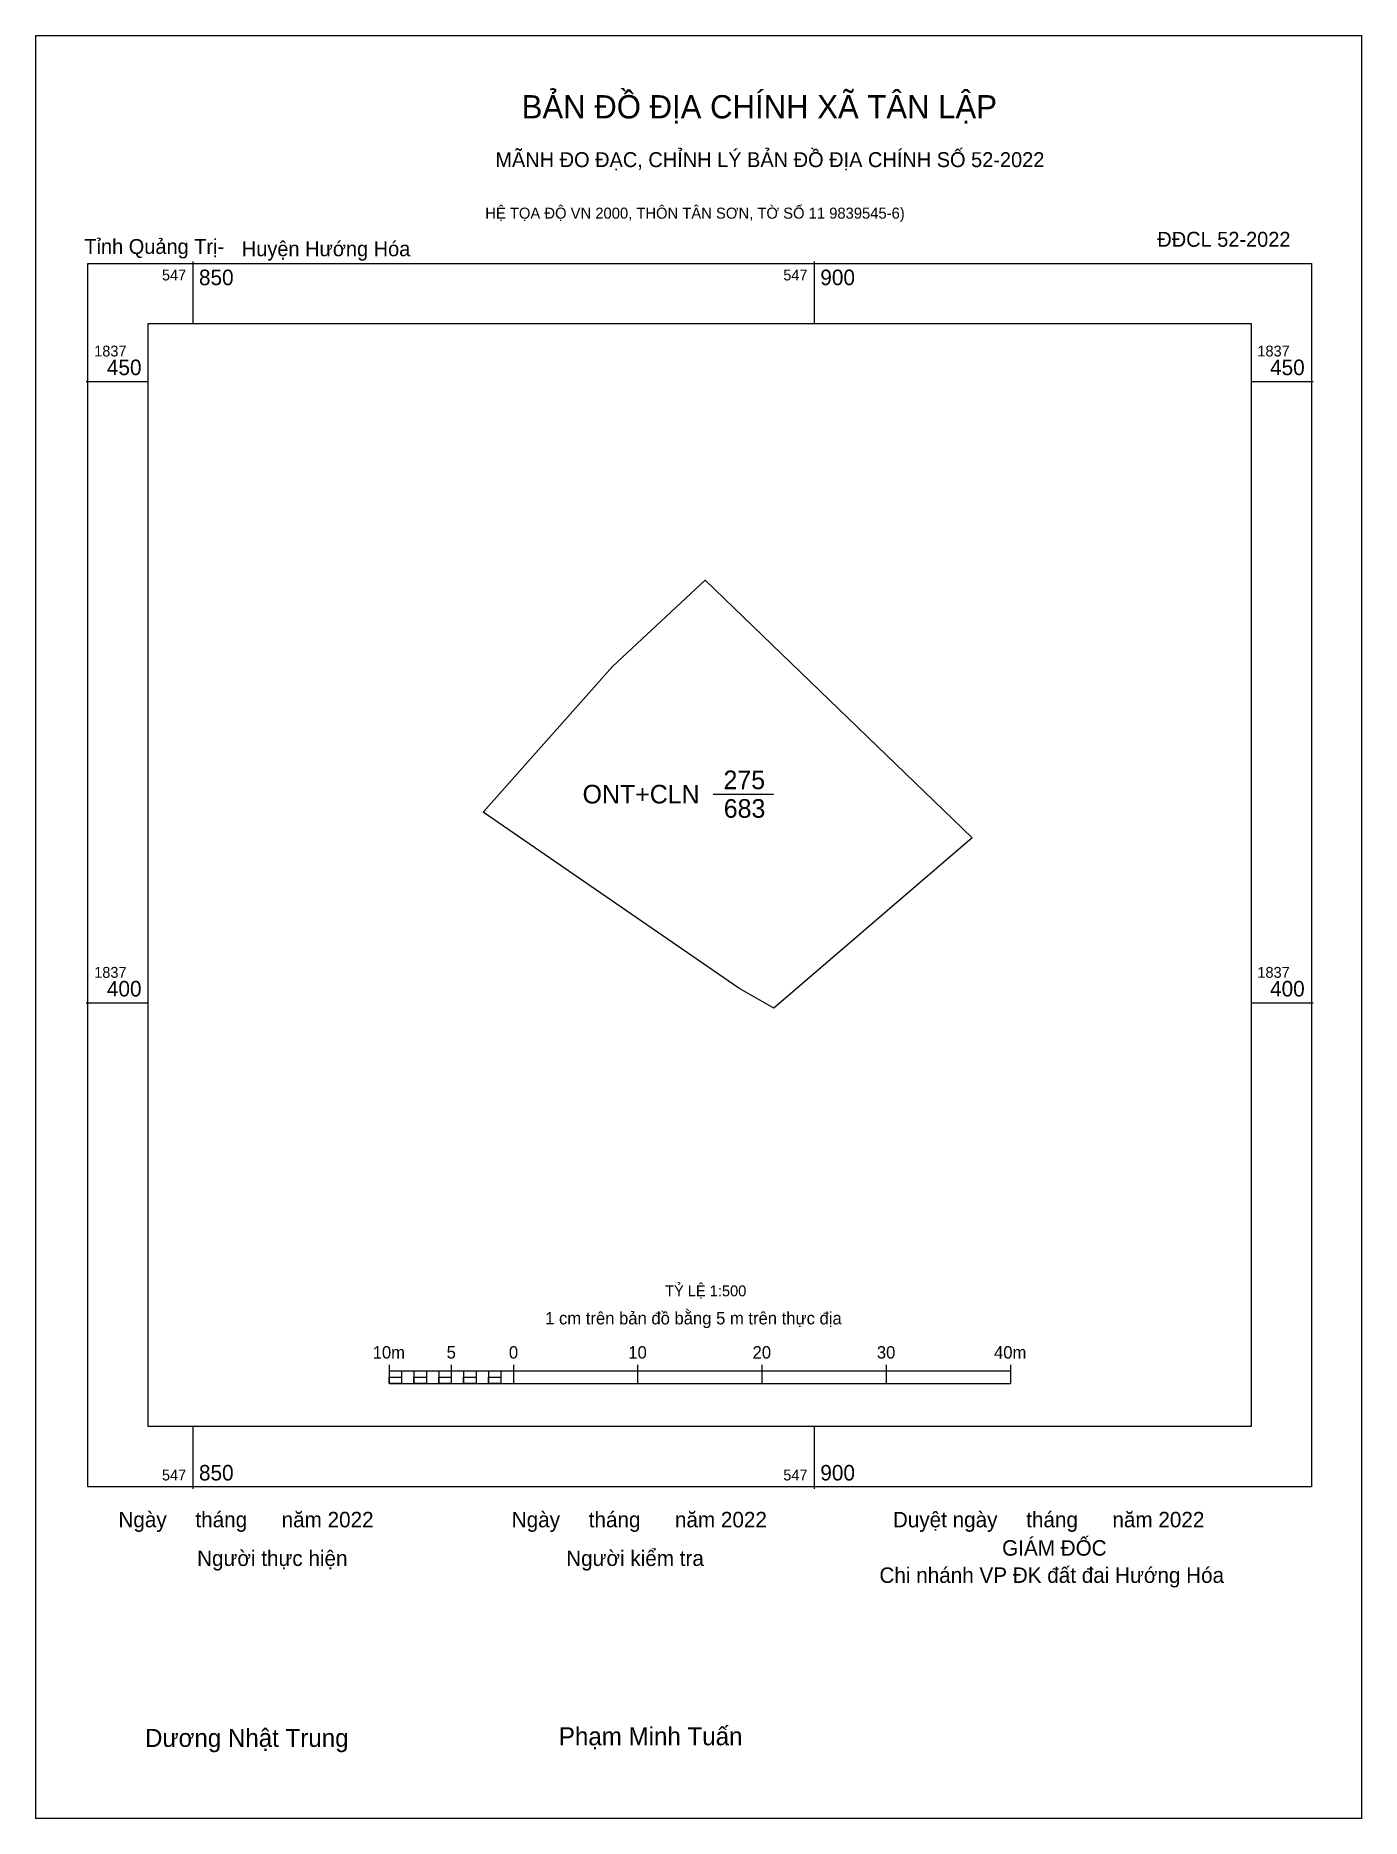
# Model space of a CAD drawing. Extents: x 547837 to 547944, y 1837334 to 1837478.
import ezdxf

# ---------------------------------------------------------------- set-up
doc = ezdxf.new("R2010")
doc.units = 0
for name, color, linetype in [('Level 10', 7, 'Continuous'), ('Level 13', 7, 'Continuous'), ('Level 15', 7, 'Continuous'), ('Level 27', 7, 'Continuous'), ('Level 29', 7, 'Continuous'), ('Level 6', 7, 'Continuous'), ('Level 62', 7, 'Continuous'), ('Level 63', 7, 'Continuous'), ('Level 9', 7, 'Continuous')]:
    doc.layers.add(name, color=color, linetype=linetype)

msp = doc.modelspace()

# ---------------------------------------------------------------- linework, layer by layer
at = {"layer": 'Level 10'}
msp.add_lwpolyline([(547883.77, 1837427.05), (547889.28, 1837432.17), (547891.24, 1837434), (547912.71, 1837413.27), (547896.75, 1837399.55), (547893.95, 1837401.16), (547873.38, 1837415.32)], close=True, dxfattribs=at)
at = {"layer": 'Level 15'}
msp.add_lwpolyline([(547837.36, 1837477.82), (547944.04, 1837477.82), (547944.04, 1837334.36), (547837.36, 1837334.36)], close=True, dxfattribs=at)
at = {"layer": 'Level 27'}
for p, q in [((547891.24, 1837434), (547891.24, 1837434)), ((547873.38, 1837415.32), (547873.38, 1837415.32)), ((547912.71, 1837413.27), (547912.71, 1837413.27))]:
    msp.add_line(p, q, dxfattribs=at)
at = {"layer": 'Level 29'}
msp.add_line((547891.87, 1837416.78), (547896.73, 1837416.78), dxfattribs=at)
at = {"layer": 'Level 62'}
msp.add_lwpolyline([(547846.42, 1837454.65), (547935.17, 1837454.65), (547935.17, 1837365.89), (547846.42, 1837365.89)], close=True, dxfattribs=at)
at = {"layer": 'Level 63'}
for p, q in [((547850, 1837459.65), (547850, 1837454.65)), ((547900, 1837459.65), (547900, 1837454.65)), ((547841.42, 1837450), (547846.42, 1837450)), ((547935.17, 1837450), (547940.17, 1837450)), ((547841.42, 1837400), (547846.42, 1837400)), ((547935.17, 1837400), (547940.17, 1837400)), ((547865.8, 1837370.86), (547865.8, 1837369.36)), ((547865.8, 1837370.36), (547915.8, 1837370.36)), ((547866.8, 1837370.36), (547866.8, 1837369.36)), ((547867.8, 1837370.36), (547867.8, 1837369.36)), ((547868.8, 1837370.36), (547868.8, 1837369.36)), ((547869.8, 1837370.36), (547869.8, 1837369.36)), ((547870.8, 1837370.86), (547870.8, 1837369.36)), ((547870.8, 1837370.36), (547870.8, 1837369.36)), ((547871.8, 1837370.36), (547871.8, 1837369.36)), ((547872.8, 1837370.36), (547872.8, 1837369.36)), ((547873.8, 1837370.36), (547873.8, 1837369.36)), ((547874.8, 1837370.36), (547874.8, 1837369.36)), ((547875.8, 1837370.86), (547875.8, 1837369.36)), ((547875.8, 1837370.36), (547875.8, 1837369.36)), ((547885.8, 1837370.86), (547885.8, 1837369.36)), ((547895.8, 1837370.86), (547895.8, 1837369.36)), ((547905.8, 1837370.86), (547905.8, 1837369.36)), ((547915.8, 1837370.86), (547915.8, 1837369.36)), ((547865.8, 1837369.36), (547915.8, 1837369.36)), ((547850, 1837365.89), (547850, 1837360.89)), ((547900, 1837365.89), (547900, 1837360.89))]:
    msp.add_line(p, q, dxfattribs=at)
for points in [[(547841.57, 1837459.49), (547940.02, 1837459.49), (547940.02, 1837361.05), (547841.57, 1837361.05)], [(547865.8, 1837369.86), (547866.8, 1837369.86), (547866.8, 1837369.36), (547865.8, 1837369.36)], [(547865.8, 1837369.86), (547866.8, 1837369.86), (547866.8, 1837369.36), (547865.8, 1837369.36)], [(547867.8, 1837369.86), (547868.8, 1837369.86), (547868.8, 1837369.36), (547867.8, 1837369.36)], [(547869.8, 1837369.86), (547870.8, 1837369.86), (547870.8, 1837369.36), (547869.8, 1837369.36)], [(547871.8, 1837369.86), (547872.8, 1837369.86), (547872.8, 1837369.36), (547871.8, 1837369.36)], [(547873.8, 1837369.86), (547874.8, 1837369.86), (547874.8, 1837369.36), (547873.8, 1837369.36)]]:
    msp.add_lwpolyline(points, close=True, dxfattribs=at)

# ---------------------------------------------------------------- texts
at = {"layer": 'Level 13'}
for s, p in [('275', (547892.71, 1837417.18)), ('ONT+CLN', (547881.37, 1837416.03)), ('683', (547892.73, 1837414.88))]:
    msp.add_text(s, height=1.5, dxfattribs=at).set_placement(p)
at = {"layer": 'Level 6'}
msp.add_text('TỶ LỆ 1:500', height=0.879, dxfattribs=at).set_placement((547888.01, 1837376.37))
at = {"layer": 'Level 63'}
for s, height, p in [('BẢN ĐỒ ĐỊA CHÍNH XÃ TÂN LẬP', 1.8718, (547876.47, 1837471.16)), ('MÃNH ĐO ĐẠC, CHỈNH LÝ BẢN ĐỒ ĐỊA CHÍNH SỐ 52-2022', 1.2011, (547874.35, 1837467.24)), ('HỆ TỌA ĐỘ VN 2000, THÔN TÂN SƠN, TỜ SỐ 11 9839545-6)', 0.8891, (547873.54, 1837463.09)), ('547', 0.875, (547847.52, 1837458.12)), ('850', 1.25, (547850.5, 1837457.74)), ('547', 0.875, (547897.52, 1837458.12)), ('900', 1.25, (547900.5, 1837457.74)), ('1837', 0.875, (547842.07, 1837452)), ('1837', 0.875, (547935.67, 1837452)), ('450', 1.25, (547843.09, 1837450.5)), ('450', 1.25, (547936.69, 1837450.5)), ('1837', 0.875, (547842.07, 1837402)), ('1837', 0.875, (547935.67, 1837402)), ('400', 1.25, (547843.09, 1837400.5)), ('400', 1.25, (547936.69, 1837400.5)), ('1 cm trên bản đồ bằng 5 m trên thực địa', 1, (547878.36, 1837374.11)), ('10m', 1, (547864.48, 1837371.36)), ('5', 1, (547870.43, 1837371.36)), ('0', 1, (547875.44, 1837371.36)), ('10', 1, (547885.05, 1837371.36)), ('20', 1, (547895.05, 1837371.36)), ('30', 1, (547905.05, 1837371.36)), ('40m', 1, (547914.48, 1837371.36)), ('547', 0.875, (547847.52, 1837361.55)), ('850', 1.25, (547850.5, 1837361.55)), ('547', 0.875, (547897.52, 1837361.55)), ('900', 1.25, (547900.5, 1837361.55)), ('Ngày     tháng      năm 2022', 1.2442, (547844.02, 1837357.78)), ('Ngày     tháng      năm 2022', 1.2442, (547875.67, 1837357.78)), ('Duyệt ngày     tháng      năm 2022', 1.2442, (547906.34, 1837357.78)), ('Người thực hiện', 1.2442, (547850.35, 1837354.67)), ('Người kiểm tra', 1.2442, (547880.05, 1837354.67)), ('GIÁM ĐỐC', 1.244, (547915.13, 1837355.5)), ('Chi nhánh VP ĐK đất đai Hướng Hóa', 1.2442, (547905.26, 1837353.31)), ('Dương Nhật Trung', 1.4512, (547846.16, 1837340.11)), ('Phạm Minh Tuấn', 1.4512, (547879.46, 1837340.24))]:
    msp.add_text(s, height=height, dxfattribs=at).set_placement(p)
at = {"layer": 'Level 9'}
for s, p in [('Tỉnh Quảng Trị-', (547841.28, 1837460.25)), ('Huyện Hướng Hóa', (547853.95, 1837460.07)), ('ĐĐCL 52-2022', (547927.62, 1837460.83))]:
    msp.add_text(s, height=1.2011, dxfattribs=at).set_placement(p)

doc.saveas('drawing.dxf')
